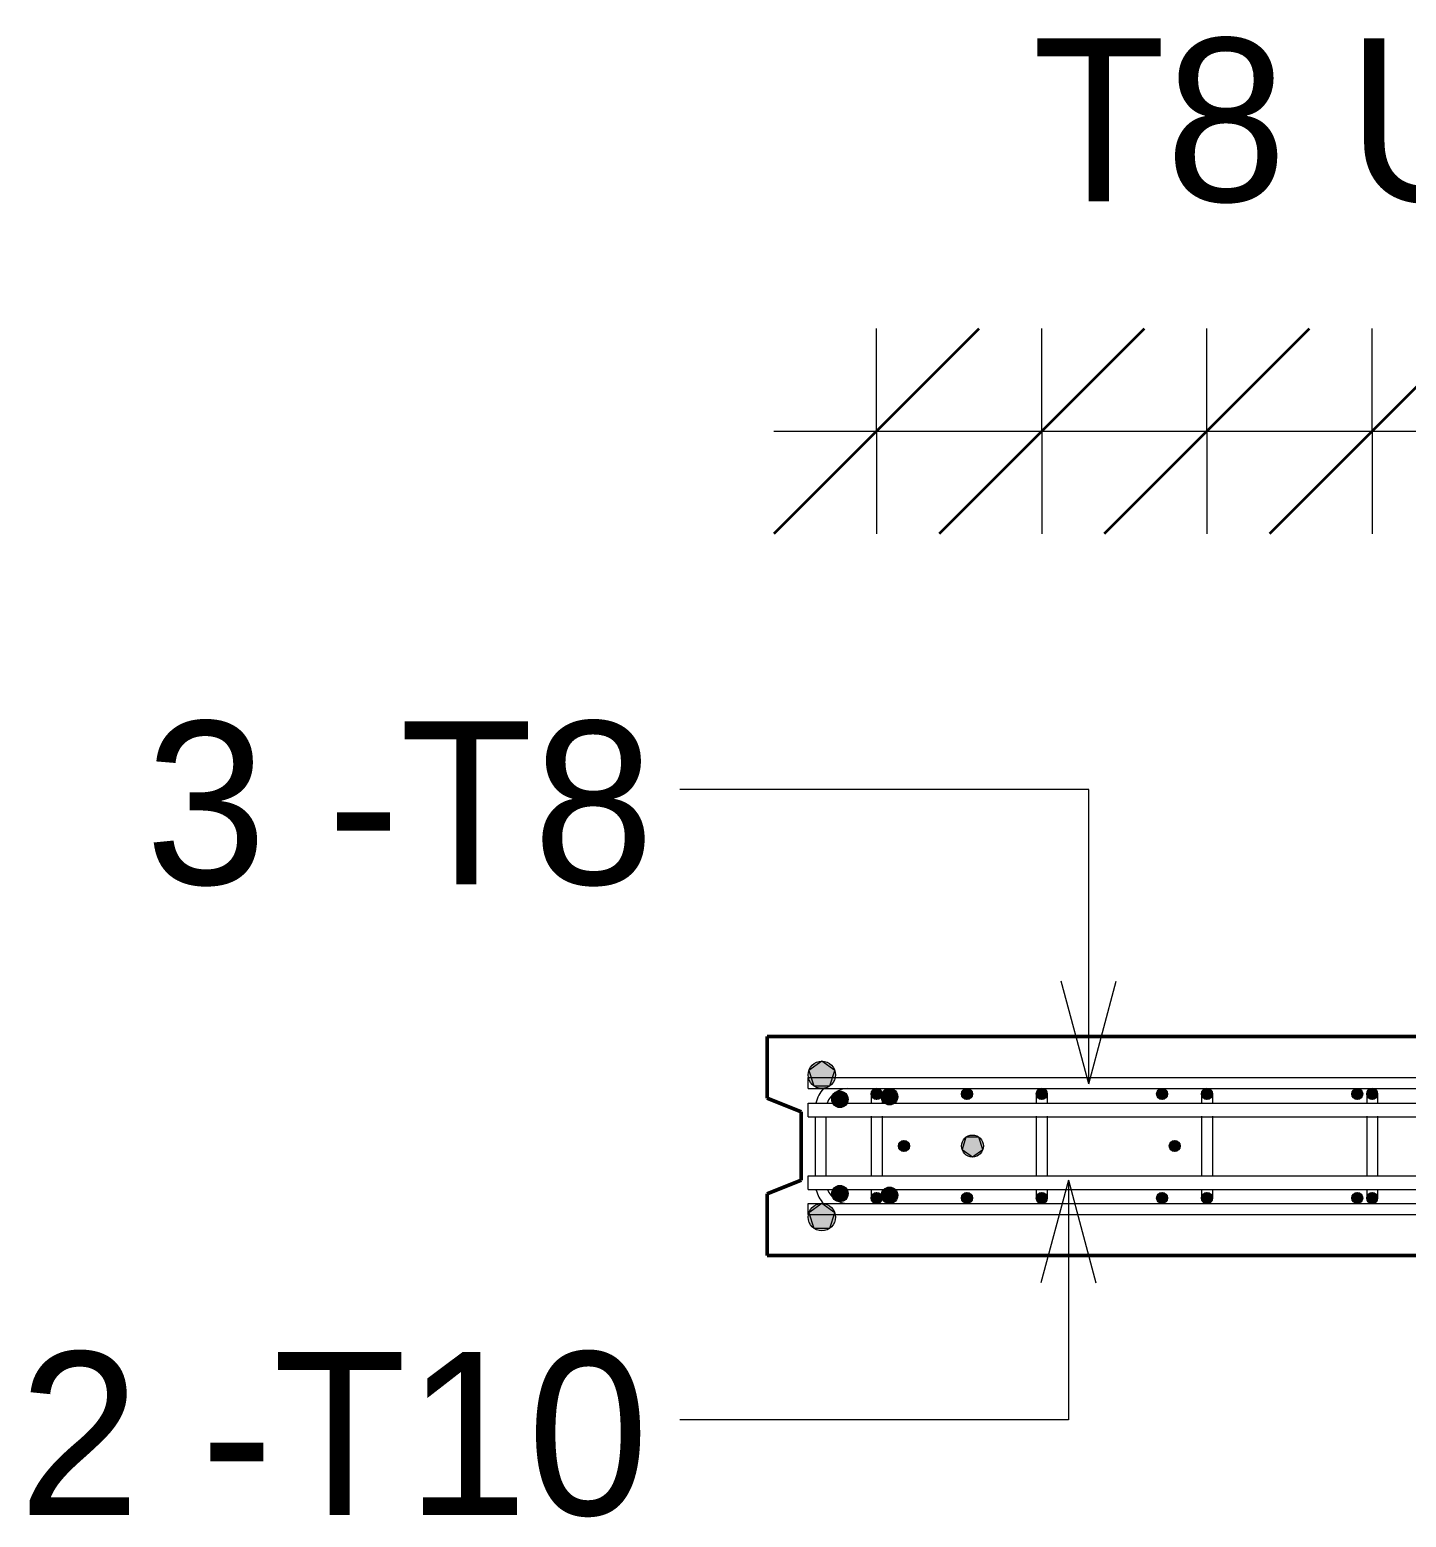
# Model space of a CAD drawing. Header units: millimetres. Extents: x 65464 to 98797, y 2255 to 31386.
# Drawn here: x 94499 to 95504, y 30099 to 31186 of the extents above; entities that cross this region are included whole.
import ezdxf

# ---------------------------------------------------------------- set-up
doc = ezdxf.new("R2010")
doc.units = ezdxf.units.MM
for name, color, linetype, lineweight in [('A-ANNO-DIMS', 211, 'Continuous', 9), ('A-ANNO-DIMS-50', 211, 'Continuous', 9), ('A-WALL', 113, 'Continuous', 25), ('S-RBAR', 171, 'Continuous', 18), ('S-RBAR-IDEN', 171, 'Continuous', 9)]:
    doc.layers.add(name, color=color, linetype=linetype, lineweight=lineweight)
doc.styles.add('Nirmala UI', font='Nirmala.ttf', dxfattribs={"height": 119.0625})
doc.styles.add('Nirmala UI Semilight', font='NirmalaS.ttf', dxfattribs={"height": 125})
doc.dimstyles.new('Arc_Length_-_2_5mm_Arial_3', dxfattribs={"dimscale": 304.8, "dimtxt": 125.683673, "dimasz": 0.492126, "dimexe": 0.246063, "dimexo": 0.0625, "dimgap": 0.287073, "dimtad": 1, "dimdec": 4, "dimzin": 0, "dimdsep": 46, "dimtxsty": 'Nirmala UI Semilight', "dimblk1": 'OBLIQUE', "dimblk2": 'OBLIQUE', "dimsah": 1, "dimcen": 0.09, "dimdle": 0.246063, "dimazin": 0, "dimtfac": 1, "dimtdec": 4, "dimtix": 1, "dimtmove": 0, "dimatfit": 3, "dimfxl": 0.246063, "dimfxlon": 1, "dimtvp": 1, "dimtolj": 1, "dimtzin": 0, "dimarcsym": 2})

# ---------------------------------------------------------------- blocks, each defined once
blk = doc.blocks.new('DIMBLOCK145-Elevation Top1')
at = {"layer": 'A-ANNO-DIMS-50', "lineweight": 35}
for p, q in [((95117.3, 30892.7), (95192.3, 30967.7)), ((95238, 30892.7), (95313, 30967.7)), ((95117.3, 30892.7), (95042.3, 30817.7)), ((95238, 30892.7), (95163, 30817.7))]:
    blk.add_line(p, q, dxfattribs=at)
at = {"layer": 'A-ANNO-DIMS-50'}
for p, q in [((95117.3, 30892.7), (95117.3, 30967.7)), ((95238, 30892.7), (95238, 30967.7)), ((95042.3, 30892.7), (95238, 30892.7)), ((95117.3, 30892.7), (95117.3, 30817.7)), ((95238, 30892.7), (95238, 30817.7))]:
    blk.add_line(p, q, dxfattribs=at)
blk = doc.blocks.new('_Oblique')
at = {"color": 0, "linetype": 'ByBlock', "lineweight": -2}
blk.add_line((-0.5, -0.5), (0.5, 0.5), dxfattribs=at)
blk = doc.blocks.new('DIMBLOCK146-Elevation Top1')
at = {"layer": 'A-ANNO-DIMS-50', "lineweight": 35}
for p, q in [((95238, 30892.7), (95313, 30967.7)), ((95358.6, 30892.7), (95433.6, 30967.7)), ((95238, 30892.7), (95163, 30817.7)), ((95358.6, 30892.7), (95283.6, 30817.7))]:
    blk.add_line(p, q, dxfattribs=at)
at = {"layer": 'A-ANNO-DIMS-50'}
for p, q in [((95238, 30892.7), (95238, 30967.7)), ((95358.6, 30892.7), (95358.6, 30967.7)), ((95238, 30892.7), (95358.6, 30892.7)), ((95238, 30892.7), (95238, 30817.7)), ((95358.6, 30892.7), (95358.6, 30817.7))]:
    blk.add_line(p, q, dxfattribs=at)
blk = doc.blocks.new('DIMBLOCK147-Elevation Top1')
at = {"layer": 'A-ANNO-DIMS-50', "lineweight": 35}
for p, q in [((95358.6, 30892.7), (95433.6, 30967.7)), ((95479.3, 30892.7), (95554.3, 30967.7)), ((95358.6, 30892.7), (95283.6, 30817.7)), ((95479.3, 30892.7), (95404.3, 30817.7))]:
    blk.add_line(p, q, dxfattribs=at)
at = {"layer": 'A-ANNO-DIMS-50'}
for p, q in [((95358.6, 30892.7), (95358.6, 30967.7)), ((95479.3, 30892.7), (95479.3, 30967.7)), ((95358.6, 30892.7), (95479.3, 30892.7)), ((95358.6, 30892.7), (95358.6, 30817.7)), ((95479.3, 30892.7), (95479.3, 30817.7))]:
    blk.add_line(p, q, dxfattribs=at)
blk = doc.blocks.new('DIMBLOCK148-Elevation Top1')
at = {"layer": 'A-ANNO-DIMS-50', "lineweight": 35}
for p, q in [((95479.3, 30892.7), (95554.3, 30967.7)), ((95600, 30892.7), (95675, 30967.7)), ((95479.3, 30892.7), (95404.3, 30817.7)), ((95600, 30892.7), (95525, 30817.7))]:
    blk.add_line(p, q, dxfattribs=at)
at = {"layer": 'A-ANNO-DIMS-50'}
for p, q in [((95479.3, 30892.7), (95479.3, 30967.7)), ((95600, 30892.7), (95600, 30967.7)), ((95479.3, 30892.7), (95600, 30892.7)), ((95479.3, 30892.7), (95479.3, 30817.7)), ((95600, 30892.7), (95600, 30817.7))]:
    blk.add_line(p, q, dxfattribs=at)
blk = doc.blocks.new('DIMBLOCK160-Elevation Top1')
at = {"layer": 'A-ANNO-DIMS-50', "lineweight": 35}
for p, q in [((95117.3, 30892.7), (95192.3, 30967.7)), ((95238, 30892.7), (95313, 30967.7)), ((95358.6, 30892.7), (95433.6, 30967.7)), ((95479.3, 30892.7), (95554.3, 30967.7)), ((95600, 30892.7), (95675, 30967.7)), ((95720.6, 30892.7), (95795.6, 30967.7)), ((95841.3, 30892.7), (95916.3, 30967.7)), ((95962, 30892.7), (96037, 30967.7)), ((96082.6, 30892.7), (96157.6, 30967.7)), ((96203.3, 30892.7), (96278.3, 30967.7)), ((96324, 30892.7), (96399, 30967.7)), ((96444.6, 30892.7), (96519.6, 30967.7)), ((96565.3, 30892.7), (96640.3, 30967.7)), ((96686, 30892.7), (96761, 30967.7)), ((96806.6, 30892.7), (96881.6, 30967.7)), ((96927.3, 30892.7), (97002.3, 30967.7)), ((95117.3, 30892.7), (95042.3, 30817.7)), ((95238, 30892.7), (95163, 30817.7)), ((95358.6, 30892.7), (95283.6, 30817.7)), ((95479.3, 30892.7), (95404.3, 30817.7)), ((95600, 30892.7), (95525, 30817.7)), ((95720.6, 30892.7), (95645.6, 30817.7)), ((95841.3, 30892.7), (95766.3, 30817.7)), ((95962, 30892.7), (95887, 30817.7)), ((96082.6, 30892.7), (96007.6, 30817.7)), ((96203.3, 30892.7), (96128.3, 30817.7)), ((96324, 30892.7), (96249, 30817.7)), ((96444.6, 30892.7), (96369.6, 30817.7)), ((96565.3, 30892.7), (96490.3, 30817.7)), ((96686, 30892.7), (96611, 30817.7)), ((96806.6, 30892.7), (96731.6, 30817.7)), ((96927.3, 30892.7), (96852.3, 30817.7))]:
    blk.add_line(p, q, dxfattribs=at)
at = {"layer": 'A-ANNO-DIMS-50'}
for p, q in [((95117.3, 30892.7), (95117.3, 30967.7)), ((95238, 30892.7), (95238, 30967.7)), ((95358.6, 30892.7), (95358.6, 30967.7)), ((95479.3, 30892.7), (95479.3, 30967.7)), ((95600, 30892.7), (95600, 30967.7)), ((95720.6, 30892.7), (95720.6, 30967.7)), ((95841.3, 30892.7), (95841.3, 30967.7)), ((95962, 30892.7), (95962, 30967.7)), ((96082.6, 30892.7), (96082.6, 30967.7)), ((96203.3, 30892.7), (96203.3, 30967.7)), ((96324, 30892.7), (96324, 30967.7)), ((96444.6, 30892.7), (96444.6, 30967.7)), ((96565.3, 30892.7), (96565.3, 30967.7)), ((96686, 30892.7), (96686, 30967.7)), ((96806.6, 30892.7), (96806.6, 30967.7)), ((96927.3, 30892.7), (96927.3, 30967.7)), ((95042.3, 30892.7), (97002.3, 30892.7)), ((95042.3, 30892.7), (95238, 30892.7)), ((95117.3, 30892.7), (95117.3, 30817.7)), ((95238, 30892.7), (95358.6, 30892.7)), ((95238, 30892.7), (95238, 30817.7)), ((95358.6, 30892.7), (95479.3, 30892.7)), ((95358.6, 30892.7), (95358.6, 30817.7)), ((95479.3, 30892.7), (95600, 30892.7)), ((95479.3, 30892.7), (95479.3, 30817.7)), ((95600, 30892.7), (95720.6, 30892.7)), ((95600, 30892.7), (95600, 30817.7)), ((95720.6, 30892.7), (95841.3, 30892.7)), ((95720.6, 30892.7), (95720.6, 30817.7)), ((95841.3, 30892.7), (95962, 30892.7)), ((95841.3, 30892.7), (95841.3, 30817.7)), ((95962, 30892.7), (96082.6, 30892.7)), ((95962, 30892.7), (95962, 30817.7)), ((96082.6, 30892.7), (96203.3, 30892.7)), ((96082.6, 30892.7), (96082.6, 30817.7)), ((96203.3, 30892.7), (96324, 30892.7)), ((96203.3, 30892.7), (96203.3, 30817.7)), ((96324, 30892.7), (96444.6, 30892.7)), ((96324, 30892.7), (96324, 30817.7)), ((96444.6, 30892.7), (96565.3, 30892.7)), ((96444.6, 30892.7), (96444.6, 30817.7)), ((96565.3, 30892.7), (96686, 30892.7)), ((96565.3, 30892.7), (96565.3, 30817.7)), ((96686, 30892.7), (96806.6, 30892.7)), ((96686, 30892.7), (96686, 30817.7)), ((96806.6, 30892.7), (97002.3, 30892.7)), ((96806.6, 30892.7), (96806.6, 30817.7)), ((96927.3, 30892.7), (96927.3, 30817.7))]:
    blk.add_line(p, q, dxfattribs=at)
blk = doc.blocks.new('_None')

msp = doc.modelspace()

# ---------------------------------------------------------------- hatches: boundary and pattern name
at = {"layer": 'S-RBAR'}
h = msp.add_hatch(color=256, dxfattribs=at)
edge = h.paths.add_edge_path()
edge.add_arc((95077.2857, 30422.39395), 10, 0, 360)
for points in [[(95083.16356, 30414.30378), (95086.79627, 30425.48412), (95077.2857, 30432.39395), (95067.77514, 30425.48412), (95071.40785, 30414.30378)], [(95090.4987, 30398.48329), (95096.4987, 30404.48329), (95090.4987, 30410.48329), (95084.4987, 30404.48329)], [(95117.2857, 30404.39395), (95121.2857, 30408.39395), (95117.2857, 30412.39395), (95113.2857, 30408.39395)], [(95117.2857, 30404.39395), (95121.2857, 30408.39395), (95117.2857, 30412.39395), (95113.2857, 30408.39395)], [(95126.7487, 30400.39395), (95132.7487, 30406.39395), (95126.7487, 30412.39395), (95120.7487, 30406.39395)], [(95183.29054, 30404.39395), (95187.29054, 30408.39395), (95183.29054, 30412.39395), (95179.29054, 30408.39395)], [(95237.95237, 30404.39395), (95241.95237, 30408.39395), (95237.95237, 30412.39395), (95233.95237, 30408.39395)], [(95237.95237, 30404.39395), (95241.95237, 30408.39395), (95237.95237, 30412.39395), (95233.95237, 30408.39395)], [(95325.8336, 30404.39395), (95329.8336, 30408.39395), (95325.8336, 30412.39395), (95321.8336, 30408.39395)], [(95358.61904, 30404.39395), (95362.61904, 30408.39395), (95358.61904, 30412.39395), (95354.61904, 30408.39395)], [(95358.61904, 30404.39395), (95362.61904, 30408.39395), (95358.61904, 30412.39395), (95354.61904, 30408.39395)], [(95468.37665, 30404.39395), (95472.37665, 30408.39395), (95468.37665, 30412.39395), (95464.37665, 30408.39395)], [(95479.2857, 30404.39395), (95483.2857, 30408.39395), (95479.2857, 30412.39395), (95475.2857, 30408.39395)], [(95479.2857, 30404.39395), (95483.2857, 30408.39395), (95479.2857, 30412.39395), (95475.2857, 30408.39395)], [(95187.2857, 30362.39395), (95194.89416, 30367.92181), (95191.98799, 30376.86608), (95182.58342, 30376.86608), (95179.67725, 30367.92181)], [(95137.2857, 30366.39395), (95141.2857, 30370.39395), (95137.2857, 30374.39395), (95133.2857, 30370.39395)], [(95335.06348, 30366.39395), (95339.06348, 30370.39395), (95335.06348, 30374.39395), (95331.06348, 30370.39395)], [(95090.4987, 30329.60035), (95096.4987, 30335.60035), (95090.4987, 30341.60035), (95084.4987, 30335.60035)], [(95117.2857, 30328.39395), (95121.2857, 30332.39395), (95117.2857, 30336.39395), (95113.2857, 30332.39395)], [(95117.2857, 30328.39395), (95121.2857, 30332.39395), (95117.2857, 30336.39395), (95113.2857, 30332.39395)], [(95126.7487, 30328.39054), (95132.7487, 30334.39054), (95126.7487, 30340.39054), (95120.7487, 30334.39054)], [(95183.29054, 30328.39395), (95187.29054, 30332.39395), (95183.29054, 30336.39395), (95179.29054, 30332.39395)], [(95237.95237, 30328.39395), (95241.95237, 30332.39395), (95237.95237, 30336.39395), (95233.95237, 30332.39395)], [(95237.95237, 30328.39395), (95241.95237, 30332.39395), (95237.95237, 30336.39395), (95233.95237, 30332.39395)], [(95325.8336, 30328.39395), (95329.8336, 30332.39395), (95325.8336, 30336.39395), (95321.8336, 30332.39395)], [(95358.61904, 30328.39395), (95362.61904, 30332.39395), (95358.61904, 30336.39395), (95354.61904, 30332.39395)], [(95358.61904, 30328.39395), (95362.61904, 30332.39395), (95358.61904, 30336.39395), (95354.61904, 30332.39395)], [(95468.37665, 30328.39395), (95472.37665, 30332.39395), (95468.37665, 30336.39395), (95464.37665, 30332.39395)], [(95479.2857, 30328.39395), (95483.2857, 30332.39395), (95479.2857, 30336.39395), (95475.2857, 30332.39395)], [(95479.2857, 30328.39395), (95483.2857, 30332.39395), (95479.2857, 30336.39395), (95475.2857, 30332.39395)], [(95083.16356, 30310.30378), (95086.79627, 30321.48412), (95077.2857, 30328.39395), (95067.77514, 30321.48412), (95071.40785, 30310.30378)]]:
    msp.add_hatch(color=256, dxfattribs=at).paths.add_polyline_path(points)
h = msp.add_hatch(color=256, dxfattribs=at)
edge = h.paths.add_edge_path()
edge.add_arc((95090.4987, 30404.48329), 6, 0, 360)
h = msp.add_hatch(color=256, dxfattribs=at)
edge = h.paths.add_edge_path()
edge.add_arc((95117.2857, 30408.39395), 4, 0, 360)
h = msp.add_hatch(color=256, dxfattribs=at)
edge = h.paths.add_edge_path()
edge.add_arc((95117.2857, 30408.39395), 4, 0, 360)
h = msp.add_hatch(color=256, dxfattribs=at)
edge = h.paths.add_edge_path()
edge.add_arc((95126.7487, 30406.39395), 6, 0, 360)
h = msp.add_hatch(color=256, dxfattribs=at)
edge = h.paths.add_edge_path()
edge.add_arc((95183.29054, 30408.39395), 4, 0, 360)
h = msp.add_hatch(color=256, dxfattribs=at)
edge = h.paths.add_edge_path()
edge.add_arc((95237.95237, 30408.39395), 4, 0, 360)
h = msp.add_hatch(color=256, dxfattribs=at)
edge = h.paths.add_edge_path()
edge.add_arc((95237.95237, 30408.39395), 4, 0, 360)
h = msp.add_hatch(color=256, dxfattribs=at)
edge = h.paths.add_edge_path()
edge.add_arc((95325.8336, 30408.39395), 4, 0, 360)
h = msp.add_hatch(color=256, dxfattribs=at)
edge = h.paths.add_edge_path()
edge.add_arc((95358.61904, 30408.39395), 4, 0, 360)
h = msp.add_hatch(color=256, dxfattribs=at)
edge = h.paths.add_edge_path()
edge.add_arc((95358.61904, 30408.39395), 4, 0, 360)
h = msp.add_hatch(color=256, dxfattribs=at)
edge = h.paths.add_edge_path()
edge.add_arc((95468.37665, 30408.39395), 4, 0, 360)
h = msp.add_hatch(color=256, dxfattribs=at)
edge = h.paths.add_edge_path()
edge.add_arc((95479.2857, 30408.39395), 4, 0, 360)
h = msp.add_hatch(color=256, dxfattribs=at)
edge = h.paths.add_edge_path()
edge.add_arc((95479.2857, 30408.39395), 4, 0, 360)
h = msp.add_hatch(color=256, dxfattribs=at)
edge = h.paths.add_edge_path()
edge.add_arc((95187.2857, 30370.39395), 8, 0, 360)
h = msp.add_hatch(color=256, dxfattribs=at)
edge = h.paths.add_edge_path()
edge.add_arc((95137.2857, 30370.39395), 4, 0, 360)
h = msp.add_hatch(color=256, dxfattribs=at)
edge = h.paths.add_edge_path()
edge.add_arc((95335.06348, 30370.39395), 4, 0, 360)
h = msp.add_hatch(color=256, dxfattribs=at)
edge = h.paths.add_edge_path()
edge.add_arc((95090.4987, 30335.60035), 6, 0, 360)
h = msp.add_hatch(color=256, dxfattribs=at)
edge = h.paths.add_edge_path()
edge.add_arc((95117.2857, 30332.39395), 4, 0, 360)
h = msp.add_hatch(color=256, dxfattribs=at)
edge = h.paths.add_edge_path()
edge.add_arc((95117.2857, 30332.39395), 4, 0, 360)
h = msp.add_hatch(color=256, dxfattribs=at)
edge = h.paths.add_edge_path()
edge.add_arc((95126.7487, 30334.39054), 6, 0, 360)
h = msp.add_hatch(color=256, dxfattribs=at)
edge = h.paths.add_edge_path()
edge.add_arc((95183.29054, 30332.39395), 4, 0, 360)
h = msp.add_hatch(color=256, dxfattribs=at)
edge = h.paths.add_edge_path()
edge.add_arc((95237.95237, 30332.39395), 4, 0, 360)
h = msp.add_hatch(color=256, dxfattribs=at)
edge = h.paths.add_edge_path()
edge.add_arc((95237.95237, 30332.39395), 4, 0, 360)
h = msp.add_hatch(color=256, dxfattribs=at)
edge = h.paths.add_edge_path()
edge.add_arc((95325.8336, 30332.39395), 4, 0, 360)
h = msp.add_hatch(color=256, dxfattribs=at)
edge = h.paths.add_edge_path()
edge.add_arc((95358.61904, 30332.39395), 4, 0, 360)
h = msp.add_hatch(color=256, dxfattribs=at)
edge = h.paths.add_edge_path()
edge.add_arc((95358.61904, 30332.39395), 4, 0, 360)
h = msp.add_hatch(color=256, dxfattribs=at)
edge = h.paths.add_edge_path()
edge.add_arc((95468.37665, 30332.39395), 4, 0, 360)
h = msp.add_hatch(color=256, dxfattribs=at)
edge = h.paths.add_edge_path()
edge.add_arc((95479.2857, 30332.39395), 4, 0, 360)
h = msp.add_hatch(color=256, dxfattribs=at)
edge = h.paths.add_edge_path()
edge.add_arc((95479.2857, 30332.39395), 4, 0, 360)
h = msp.add_hatch(color=256, dxfattribs=at)
edge = h.paths.add_edge_path()
edge.add_arc((95077.2857, 30318.39395), 10, 0, 360)

# ---------------------------------------------------------------- linework, layer by layer
at = {"layer": 'A-WALL', "lineweight": 50}
for p, q in [((98797.2857, 30450.39395), (95037.2857, 30450.39395)), ((95037.2857, 30450.39395), (95037.2857, 30405.39395)), ((95037.2857, 30405.39395), (95062.2857, 30395.39395)), ((95062.2857, 30395.39395), (95062.2857, 30345.39395)), ((95062.2857, 30345.39395), (95037.2857, 30335.39395)), ((95037.2857, 30335.39395), (95037.2857, 30290.39395)), ((95037.2857, 30290.39395), (96522.2857, 30290.39395))]:
    msp.add_line(p, q, dxfattribs=at)
at = {"layer": 'S-RBAR'}
for p, q in [((95077.2857, 30432.39395), (95067.77514, 30425.48412)), ((95086.79627, 30425.48412), (95077.2857, 30432.39395)), ((95067.2857, 30420.39395), (98767.2857, 30420.39395)), ((95067.2857, 30412.39395), (95067.2857, 30420.39395)), ((95067.77514, 30425.48412), (95071.40785, 30414.30378)), ((95083.16356, 30414.30378), (95086.79627, 30425.48412)), ((95067.2857, 30412.39395), (98767.2857, 30412.39395)), ((95071.40785, 30414.30378), (95083.16356, 30414.30378)), ((95090.4987, 30410.48329), (95084.4987, 30404.48329)), ((95096.4987, 30404.48329), (95090.4987, 30410.48329)), ((95117.2857, 30412.39395), (95113.2857, 30408.39395)), ((95117.2857, 30412.39395), (95113.2857, 30408.39395)), ((95113.2857, 30408.39395), (95113.2857, 30401.89415)), ((95113.2857, 30408.39395), (95117.2857, 30404.39395)), ((95113.2857, 30408.39395), (95117.2857, 30404.39395)), ((95121.2857, 30408.39395), (95117.2857, 30412.39395)), ((95121.2857, 30408.39395), (95117.2857, 30412.39395)), ((95117.2857, 30404.39395), (95121.2857, 30408.39395)), ((95117.2857, 30404.39395), (95121.2857, 30408.39395)), ((95126.7487, 30412.39395), (95120.7487, 30406.39395)), ((95121.2857, 30408.39395), (95121.2857, 30401.89415)), ((95132.7487, 30406.39395), (95126.7487, 30412.39395)), ((95183.29054, 30412.39395), (95179.29054, 30408.39395)), ((95179.29054, 30408.39395), (95183.29054, 30404.39395)), ((95187.29054, 30408.39395), (95183.29054, 30412.39395)), ((95183.29054, 30404.39395), (95187.29054, 30408.39395)), ((95237.95237, 30412.39395), (95233.95237, 30408.39395)), ((95237.95237, 30412.39395), (95233.95237, 30408.39395)), ((95233.95237, 30408.39395), (95233.95237, 30401.89415)), ((95233.95237, 30408.39395), (95237.95237, 30404.39395)), ((95233.95237, 30408.39395), (95237.95237, 30404.39395)), ((95241.95237, 30408.39395), (95237.95237, 30412.39395)), ((95241.95237, 30408.39395), (95237.95237, 30412.39395)), ((95237.95237, 30404.39395), (95241.95237, 30408.39395)), ((95237.95237, 30404.39395), (95241.95237, 30408.39395)), ((95241.95237, 30408.39395), (95241.95237, 30401.89415)), ((95325.8336, 30412.39395), (95321.8336, 30408.39395)), ((95321.8336, 30408.39395), (95325.8336, 30404.39395)), ((95329.8336, 30408.39395), (95325.8336, 30412.39395)), ((95325.8336, 30404.39395), (95329.8336, 30408.39395)), ((95358.61904, 30412.39395), (95354.61904, 30408.39395)), ((95358.61904, 30412.39395), (95354.61904, 30408.39395)), ((95354.61904, 30408.39395), (95354.61904, 30401.89415)), ((95354.61904, 30408.39395), (95358.61904, 30404.39395)), ((95354.61904, 30408.39395), (95358.61904, 30404.39395)), ((95362.61904, 30408.39395), (95358.61904, 30412.39395)), ((95362.61904, 30408.39395), (95358.61904, 30412.39395)), ((95358.61904, 30404.39395), (95362.61904, 30408.39395)), ((95358.61904, 30404.39395), (95362.61904, 30408.39395)), ((95362.61904, 30408.39395), (95362.61904, 30401.89415)), ((95468.37665, 30412.39395), (95464.37665, 30408.39395)), ((95464.37665, 30408.39395), (95468.37665, 30404.39395)), ((95472.37665, 30408.39395), (95468.37665, 30412.39395)), ((95468.37665, 30404.39395), (95472.37665, 30408.39395)), ((95479.2857, 30412.39395), (95475.2857, 30408.39395)), ((95479.2857, 30412.39395), (95475.2857, 30408.39395)), ((95475.2857, 30408.39395), (95475.2857, 30401.89415)), ((95475.2857, 30408.39395), (95479.2857, 30404.39395)), ((95475.2857, 30408.39395), (95479.2857, 30404.39395)), ((95483.2857, 30408.39395), (95479.2857, 30412.39395)), ((95483.2857, 30408.39395), (95479.2857, 30412.39395)), ((95479.2857, 30404.39395), (95483.2857, 30408.39395)), ((95479.2857, 30404.39395), (95483.2857, 30408.39395)), ((95483.2857, 30408.39395), (95483.2857, 30401.89415)), ((95067.2857, 30401.73625), (97884.74033, 30401.73625)), ((95067.2857, 30391.73625), (95067.2857, 30401.73625)), ((95084.4987, 30404.48329), (95090.4987, 30398.48329)), ((95090.4987, 30398.48329), (95096.4987, 30404.48329)), ((95120.7487, 30406.39395), (95126.7487, 30400.39395)), ((95126.7487, 30400.39395), (95132.7487, 30406.39395)), ((95067.2857, 30391.73625), (98377.2857, 30391.73625)), ((95072.2857, 30391.73625), (95072.2857, 30348.69315)), ((95080.2857, 30391.73625), (95080.2857, 30348.69315)), ((95113.2857, 30392.08503), (95113.2857, 30388.39395)), ((95113.2857, 30388.39395), (95113.2857, 30352.39395)), ((95121.2857, 30392.08503), (95121.2857, 30388.39395)), ((95121.2857, 30388.39395), (95121.2857, 30352.39395)), ((95233.95237, 30392.08503), (95233.95237, 30388.39395)), ((95233.95237, 30388.39395), (95233.95237, 30352.39395)), ((95241.95237, 30392.08503), (95241.95237, 30388.39395)), ((95241.95237, 30388.39395), (95241.95237, 30352.39395)), ((95354.61904, 30392.08503), (95354.61904, 30388.39395)), ((95354.61904, 30388.39395), (95354.61904, 30352.39395)), ((95362.61904, 30392.08503), (95362.61904, 30388.39395)), ((95362.61904, 30388.39395), (95362.61904, 30352.39395)), ((95475.2857, 30392.08503), (95475.2857, 30388.39395)), ((95475.2857, 30388.39395), (95475.2857, 30352.39395)), ((95483.2857, 30392.08503), (95483.2857, 30388.39395)), ((95483.2857, 30388.39395), (95483.2857, 30352.39395)), ((95182.58342, 30376.86608), (95179.67725, 30367.92181)), ((95191.98799, 30376.86608), (95182.58342, 30376.86608)), ((95194.89416, 30367.92181), (95191.98799, 30376.86608)), ((95137.2857, 30374.39395), (95133.2857, 30370.39395)), ((95133.2857, 30370.39395), (95137.2857, 30366.39395)), ((95141.2857, 30370.39395), (95137.2857, 30374.39395)), ((95137.2857, 30366.39395), (95141.2857, 30370.39395)), ((95179.67725, 30367.92181), (95187.2857, 30362.39395)), ((95187.2857, 30362.39395), (95194.89416, 30367.92181)), ((95335.06348, 30374.39395), (95331.06348, 30370.39395)), ((95331.06348, 30370.39395), (95335.06348, 30366.39395)), ((95339.06348, 30370.39395), (95335.06348, 30374.39395)), ((95335.06348, 30366.39395), (95339.06348, 30370.39395)), ((95067.2857, 30348.69315), (98377.2857, 30348.69315)), ((95067.2857, 30338.69315), (95067.2857, 30348.69315)), ((95113.2857, 30352.39395), (95113.2857, 30348.31227)), ((95121.2857, 30352.39395), (95121.2857, 30348.31227)), ((95233.95237, 30352.39395), (95233.95237, 30348.31227)), ((95241.95237, 30352.39395), (95241.95237, 30348.31227)), ((95354.61904, 30352.39395), (95354.61904, 30348.31227)), ((95362.61904, 30352.39395), (95362.61904, 30348.31227)), ((95475.2857, 30352.39395), (95475.2857, 30348.31227)), ((95483.2857, 30352.39395), (95483.2857, 30348.31227)), ((95067.2857, 30338.69315), (97884.74033, 30338.69315)), ((95090.4987, 30341.60035), (95084.4987, 30335.60035)), ((95084.4987, 30335.60035), (95090.4987, 30329.60035)), ((95096.4987, 30335.60035), (95090.4987, 30341.60035)), ((95090.4987, 30329.60035), (95096.4987, 30335.60035)), ((95113.2857, 30338.25181), (95113.2857, 30332.39395)), ((95117.2857, 30336.39395), (95113.2857, 30332.39395)), ((95117.2857, 30336.39395), (95113.2857, 30332.39395)), ((95113.2857, 30332.39395), (95117.2857, 30328.39395)), ((95113.2857, 30332.39395), (95117.2857, 30328.39395)), ((95121.2857, 30332.39395), (95117.2857, 30336.39395)), ((95121.2857, 30332.39395), (95117.2857, 30336.39395)), ((95117.2857, 30328.39395), (95121.2857, 30332.39395)), ((95117.2857, 30328.39395), (95121.2857, 30332.39395)), ((95126.7487, 30340.39054), (95120.7487, 30334.39054)), ((95120.7487, 30334.39054), (95126.7487, 30328.39054)), ((95121.2857, 30338.25181), (95121.2857, 30332.39395)), ((95132.7487, 30334.39054), (95126.7487, 30340.39054)), ((95126.7487, 30328.39054), (95132.7487, 30334.39054)), ((95183.29054, 30336.39395), (95179.29054, 30332.39395)), ((95179.29054, 30332.39395), (95183.29054, 30328.39395)), ((95187.29054, 30332.39395), (95183.29054, 30336.39395)), ((95183.29054, 30328.39395), (95187.29054, 30332.39395)), ((95233.95237, 30338.25181), (95233.95237, 30332.39395)), ((95237.95237, 30336.39395), (95233.95237, 30332.39395)), ((95237.95237, 30336.39395), (95233.95237, 30332.39395)), ((95233.95237, 30332.39395), (95237.95237, 30328.39395)), ((95233.95237, 30332.39395), (95237.95237, 30328.39395)), ((95241.95237, 30332.39395), (95237.95237, 30336.39395)), ((95241.95237, 30332.39395), (95237.95237, 30336.39395)), ((95237.95237, 30328.39395), (95241.95237, 30332.39395)), ((95237.95237, 30328.39395), (95241.95237, 30332.39395)), ((95241.95237, 30338.25181), (95241.95237, 30332.39395)), ((95325.8336, 30336.39395), (95321.8336, 30332.39395)), ((95321.8336, 30332.39395), (95325.8336, 30328.39395)), ((95329.8336, 30332.39395), (95325.8336, 30336.39395)), ((95325.8336, 30328.39395), (95329.8336, 30332.39395)), ((95354.61904, 30338.25181), (95354.61904, 30332.39395)), ((95358.61904, 30336.39395), (95354.61904, 30332.39395)), ((95358.61904, 30336.39395), (95354.61904, 30332.39395)), ((95354.61904, 30332.39395), (95358.61904, 30328.39395)), ((95354.61904, 30332.39395), (95358.61904, 30328.39395)), ((95362.61904, 30332.39395), (95358.61904, 30336.39395)), ((95362.61904, 30332.39395), (95358.61904, 30336.39395)), ((95358.61904, 30328.39395), (95362.61904, 30332.39395)), ((95358.61904, 30328.39395), (95362.61904, 30332.39395)), ((95362.61904, 30338.25181), (95362.61904, 30332.39395)), ((95468.37665, 30336.39395), (95464.37665, 30332.39395)), ((95464.37665, 30332.39395), (95468.37665, 30328.39395)), ((95472.37665, 30332.39395), (95468.37665, 30336.39395)), ((95468.37665, 30328.39395), (95472.37665, 30332.39395)), ((95475.2857, 30338.25181), (95475.2857, 30332.39395)), ((95479.2857, 30336.39395), (95475.2857, 30332.39395)), ((95479.2857, 30336.39395), (95475.2857, 30332.39395)), ((95475.2857, 30332.39395), (95479.2857, 30328.39395)), ((95475.2857, 30332.39395), (95479.2857, 30328.39395)), ((95483.2857, 30332.39395), (95479.2857, 30336.39395)), ((95483.2857, 30332.39395), (95479.2857, 30336.39395)), ((95479.2857, 30328.39395), (95483.2857, 30332.39395)), ((95479.2857, 30328.39395), (95483.2857, 30332.39395)), ((95483.2857, 30338.25181), (95483.2857, 30332.39395)), ((95067.2857, 30328.39395), (98609.5704, 30328.39395)), ((95067.2857, 30320.39395), (95067.2857, 30328.39395)), ((95077.2857, 30328.39395), (95067.77514, 30321.48412)), ((95067.77514, 30321.48412), (95071.40785, 30310.30378)), ((95086.79627, 30321.48412), (95077.2857, 30328.39395)), ((95083.16356, 30310.30378), (95086.79627, 30321.48412)), ((95067.2857, 30320.39395), (98767.2857, 30320.39395)), ((95071.40785, 30310.30378), (95083.16356, 30310.30378))]:
    msp.add_line(p, q, dxfattribs=at)
for centre, radius in [((95077.2857, 30422.39395), 10), ((95090.4987, 30404.48329), 6), ((95117.2857, 30408.39395), 4), ((95117.2857, 30408.39395), 4), ((95126.7487, 30406.39395), 6), ((95183.29054, 30408.39395), 4), ((95237.95237, 30408.39395), 4), ((95237.95237, 30408.39395), 4), ((95325.8336, 30408.39395), 4), ((95358.61904, 30408.39395), 4), ((95358.61904, 30408.39395), 4), ((95468.37665, 30408.39395), 4), ((95479.2857, 30408.39395), 4), ((95479.2857, 30408.39395), 4), ((95187.2857, 30370.39395), 8), ((95137.2857, 30370.39395), 4), ((95335.06348, 30370.39395), 4), ((95090.4987, 30335.60035), 6), ((95117.2857, 30332.39395), 4), ((95117.2857, 30332.39395), 4), ((95126.7487, 30334.39054), 6), ((95183.29054, 30332.39395), 4), ((95237.95237, 30332.39395), 4), ((95237.95237, 30332.39395), 4), ((95325.8336, 30332.39395), 4), ((95358.61904, 30332.39395), 4), ((95358.61904, 30332.39395), 4), ((95468.37665, 30332.39395), 4), ((95479.2857, 30332.39395), 4), ((95479.2857, 30332.39395), 4), ((95077.2857, 30318.39395), 10)]:
    msp.add_circle(centre, radius, dxfattribs=at)
for centre, radius, start, end in [((95096.2857, 30396.39395), 24, 137.92893219, 167.09933447), ((95096.2857, 30396.39395), 16, 90, 160.33080369), ((95117.2857, 30408.39395), 4, 0, 180), ((95237.95237, 30408.39395), 4, 0, 180), ((95358.61904, 30408.39395), 4, 0, 180), ((95479.2857, 30408.39395), 4, 0, 180), ((95096.2857, 30344.39395), 24, 195, 222.07106781), ((95096.2857, 30344.39395), 16, 201.06272227, 270), ((95117.2857, 30332.39395), 4, 180, 0), ((95237.95237, 30332.39395), 4, 180, 0), ((95358.61904, 30332.39395), 4, 180, 0), ((95479.2857, 30332.39395), 4, 180, 0)]:
    msp.add_arc(centre, radius, start, end, dxfattribs=at)
at = {"layer": 'S-RBAR-IDEN'}
for p, q in [((95272.2296, 30630.95949), (94973.6571, 30630.95949)), ((95272.2296, 30415.91015), (95272.2296, 30630.95949)), ((95272.2296, 30415.91015), (95252.13341, 30490.91015)), ((95272.2296, 30415.91015), (95292.32579, 30490.91015)), ((95257.36589, 30345.32424), (95237.2697, 30270.32424)), ((95257.36589, 30345.32424), (95277.46208, 30270.32424)), ((95257.36589, 30345.32424), (95257.36589, 30170.24726)), ((95257.36589, 30170.24726), (94973.6571, 30170.24726))]:
    msp.add_line(p, q, dxfattribs=at)

# ---------------------------------------------------------------- texts
at = {"layer": 'S-RBAR-IDEN', "char_height": 119.0625, "attachment_point": 1, "style": 'Nirmala UI'}
for s, insert, width in [('T8 UBAR @125 mm', (95231.08129, 31179.59002), 1787.763125), ('3 -T8', (94583.1571, 30680.62095), 468.9871875), ('2 -T10', (94490.6571, 30219.90872), 581.2234375)]:
    msp.add_mtext(s, dxfattribs=dict(at, insert=insert, width=width))

# ---------------------------------------------------------------- dimensions: what is measured, and where the dimension line sits
at = {"layer": 'A-ANNO-DIMS'}
for base, p1, p2, text, override, picture, middle in [((96927.2857, 30892.72401), (95117.2857, 30817.72401), (96927.2857, 30817.72401), '1810', {"dimpost": '<>', "dimblk1": 'None', "dimblk2": 'None', "dimsah": 1, "dimfxl": 1810}, 'DIMBLOCK160-Elevation Top1', (96022.2857, 31045.16474)), ((95237.95237, 30892.72401), (95117.2857, 30817.72401), (95237.95237, 30817.72401), ' ', {"dimpost": '<>', "dimfxl": 120.666667}, 'DIMBLOCK145-Elevation Top1', (95177.61904, 30892.72401)), ((95358.61904, 30892.72401), (95237.95237, 30817.72401), (95358.61904, 30817.72401), ' ', {"dimpost": '<>', "dimfxl": 120.666667}, 'DIMBLOCK146-Elevation Top1', (95298.2857, 30892.72401)), ((95479.2857, 30892.72401), (95358.61904, 30817.72401), (95479.2857, 30817.72401), ' ', {"dimpost": '<>', "dimfxl": 120.666667}, 'DIMBLOCK147-Elevation Top1', (95418.95237, 30892.72401)), ((95599.95237, 30892.72401), (95479.2857, 30817.72401), (95599.95237, 30817.72401), ' ', {"dimpost": '<>', "dimfxl": 120.666667}, 'DIMBLOCK148-Elevation Top1', (95539.61904, 30892.72401))]:
    dim = msp.add_linear_dim(base=base, p1=p1, p2=p2, text=text, dimstyle='Arc_Length_-_2_5mm_Arial_3', override=override, dxfattribs=at)
    dim.commit()
    dim.dimension.update_dxf_attribs({"geometry": picture, "text_midpoint": middle})

doc.saveas('drawing.dxf')
